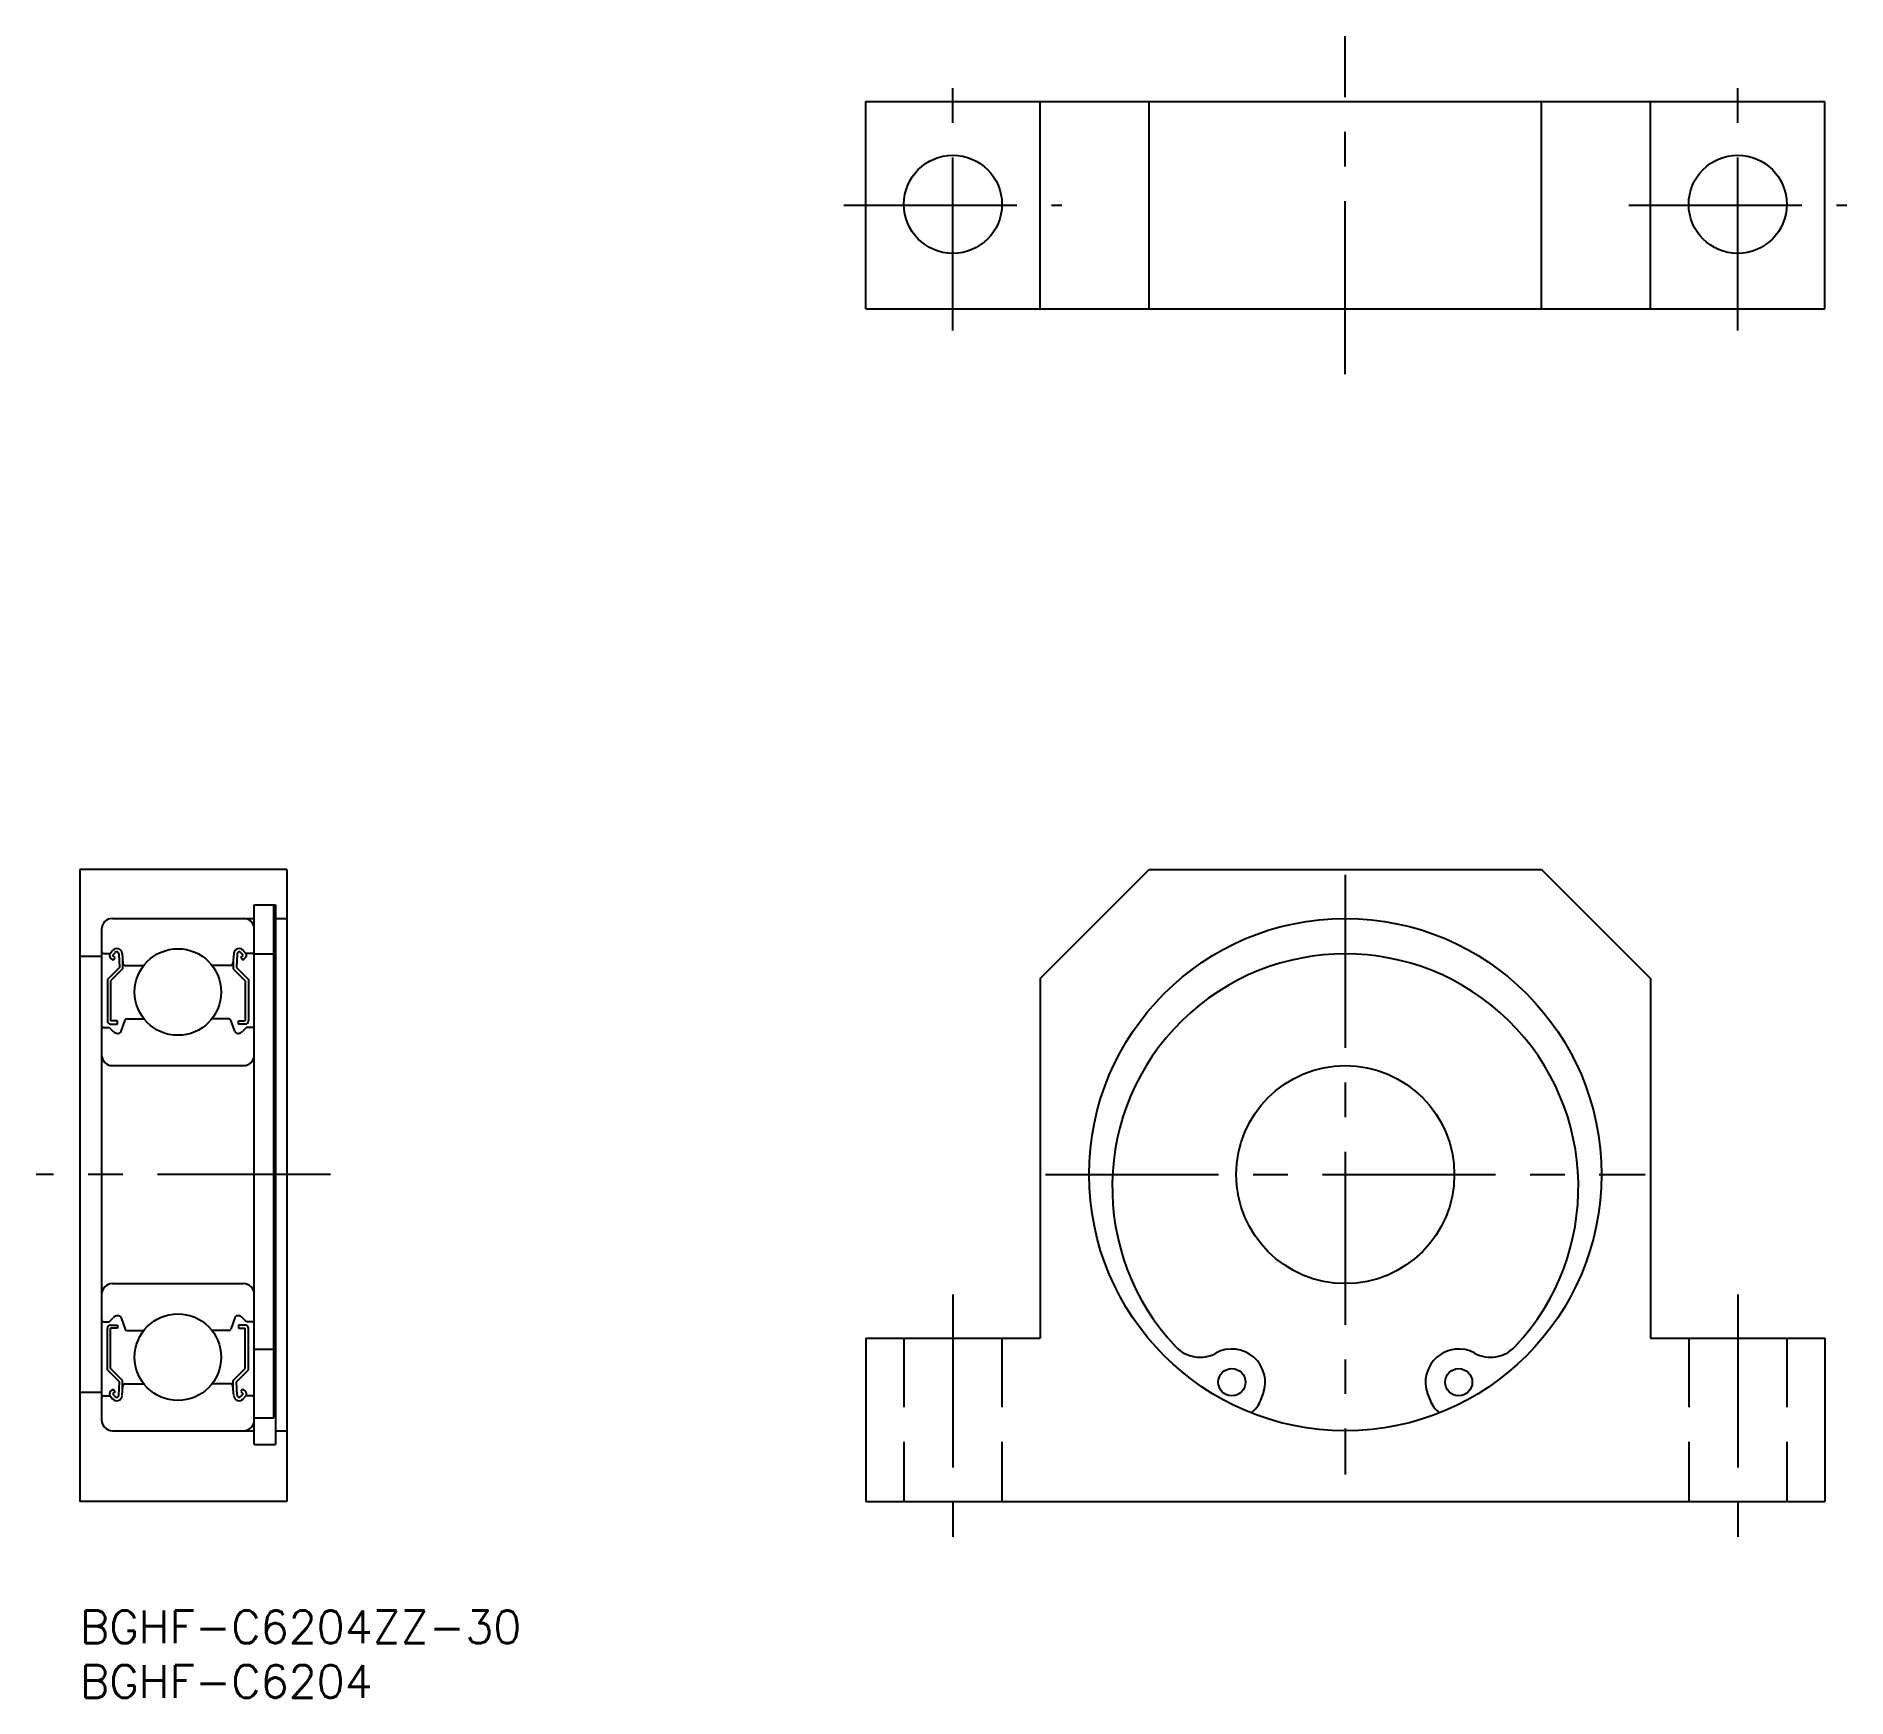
# Model space of a CAD drawing. Extents: x -4 to 162, y -8 to 144.
import ezdxf

# ---------------------------------------------------------------- set-up
doc = ezdxf.new("R2010")
doc.units = 0
doc.header["$LTSCALE"] = 0.5
doc.linetypes.add('CENTER', pattern=[50.8, 31.75, -6.35, 6.35, -6.35])
doc.linetypes.add('DASHED', pattern=[19.05, 12.7, -6.35])
for name, color, linetype in [('MSM_CENTER', 1, 'CENTER'), ('MSM_CONTINUOUS', 7, 'CONTINUOUS'), ('MSM_DASHED', 4, 'DASHED'), ('MSM_PART_NUMBER', 7, 'CONTINUOUS')]:
    doc.layers.add(name, color=color, linetype=linetype)
doc.styles.get("Standard").update_dxf_attribs({"font": 'txt.shx', "height": 3, "bigfont": 'bigfont.shx'})

msp = doc.modelspace()

# ---------------------------------------------------------------- linework, layer by layer
at = {"layer": 'MSM_CENTER'}
for p, q in [((116.09, 113.44), (116.09, 144.44)), ((80.09, 117.44), (80.09, 140.44)), ((152.09, 117.44), (152.09, 140.44)), ((70.09, 128.94), (90.09, 128.94)), ((142.09, 128.94), (162.09, 128.94)), ((116.09, 67.5), (116.09, 12.5)), ((23, 40), (-4, 40)), ((88.59, 40), (143.59, 40)), ((80.09, 29), (80.09, 6)), ((152.09, 29), (152.09, 6))]:
    msp.add_line(p, q, dxfattribs=at)
at = {"layer": 'MSM_CONTINUOUS'}
for p, q in [((72.09, 138.44), (160.09, 138.44)), ((72.09, 119.44), (72.09, 138.44)), ((88.09, 119.44), (88.09, 138.44)), ((98.09, 119.44), (98.09, 138.44)), ((134.09, 119.44), (134.09, 138.44)), ((144.09, 119.44), (144.09, 138.44)), ((160.09, 119.44), (160.09, 138.44)), ((72.09, 119.44), (160.09, 119.44)), ((0, 68), (0, 10)), ((19, 68), (0, 68)), ((19, 68), (19, 10)), ((88.09, 58), (98.09, 68)), ((98.09, 68), (134.09, 68)), ((134.09, 68), (144.09, 58)), ((3, 63.5), (16, 63.5)), ((16, 15.25), (16, 64.75)), ((16, 64.75), (17.95, 64.75)), ((17.8, 17.68, 1.25), (17.8, 64.75, 1.25)), ((17.95, 64.75), (17.95, 15.25)), ((17.95, 63.5), (19, 63.5)), ((2, 62.5), (2, 17.5)), ((2, 60), (0, 60)), ((2.2, 60.3), (2.78, 60.3)), ((2.78, 60.3), (3, 60.56)), ((3.05, 59.68), (2.82, 59.88)), ((3.01, 60.11), (3.23, 60.36)), ((3.24, 59.91), (3.01, 60.11)), ((3.05, 59.68), (3.24, 59.91)), ((3.58, 60.24), (3.63, 59)), ((3.88, 60.28), (3.96, 59.38)), ((14.12, 60.28), (14.04, 59.38)), ((14.42, 60.24), (14.37, 59)), ((14.76, 59.91), (14.99, 60.11)), ((14.95, 59.68), (14.76, 59.91)), ((14.99, 60.11), (14.77, 60.36)), ((14.95, 59.68), (15.18, 59.88)), ((15.22, 60.3), (15, 60.56)), ((15.8, 60.3), (15.22, 60.3)), ((16, 60.25), (17.8, 60.25)), ((3.63, 59), (2.53, 57.9)), ((3.93, 58.88), (2.83, 57.78)), ((3.93, 59.73), (3.93, 58.88)), ((4.16, 59.2), (5.88, 59.2)), ((13.84, 59.2), (12.12, 59.2)), ((14.07, 59.73), (14.07, 58.88)), ((14.07, 58.88), (15.17, 57.78)), ((14.37, 59), (15.47, 57.9)), ((2.53, 57.9), (2.53, 54.1)), ((2.83, 57.78), (2.83, 54.1)), ((15.17, 57.78), (15.17, 54.1)), ((15.47, 57.9), (15.47, 54.1)), ((88.09, 58), (88.09, 25)), ((144.09, 58), (144.09, 25)), ((2.2, 53.5), (2.7, 53.5)), ((2.7, 53.5), (3.07, 53.13)), ((3.45, 54.1), (2.83, 54.1)), ((2.83, 53.8), (3.45, 53.8)), ((3.45, 53.8), (3.45, 54.1)), ((3.78, 53.15), (4.15, 54.17)), ((4.34, 54.3), (5.88, 54.3)), ((13.66, 54.3), (12.12, 54.3)), ((14.22, 53.15), (13.85, 54.17)), ((14.55, 53.8), (14.55, 54.1)), ((14.55, 54.1), (15.17, 54.1)), ((15.17, 53.8), (14.55, 53.8)), ((15.3, 53.5), (14.93, 53.13)), ((15.8, 53.5), (15.3, 53.5)), ((3, 50), (15, 50)), ((0, 34), (0, 34)), ((3, 30), (15, 30)), ((2.7, 26.5), (3.07, 26.87)), ((3.78, 26.85), (4.15, 25.83)), ((14.22, 26.85), (13.85, 25.83)), ((15.3, 26.5), (14.93, 26.87)), ((2.2, 26.5), (2.7, 26.5)), ((2.53, 22.1), (2.53, 25.9)), ((2.83, 26.2), (3.45, 26.2)), ((2.83, 22.22), (2.83, 25.9)), ((3.45, 25.9), (2.83, 25.9)), ((3.45, 26.2), (3.45, 25.9)), ((4.34, 25.7), (5.88, 25.7)), ((13.66, 25.7), (12.12, 25.7)), ((14.55, 26.2), (14.55, 25.9)), ((15.17, 26.2), (14.55, 26.2)), ((14.55, 25.9), (15.17, 25.9)), ((15.17, 22.22), (15.17, 25.9)), ((15.8, 26.5), (15.3, 26.5)), ((15.47, 22.1), (15.47, 25.9)), ((72.09, 25), (88.09, 25)), ((72.09, 25), (72.09, 10)), ((144.09, 25), (160.09, 25)), ((160.09, 25), (160.09, 10)), ((16, 24), (17.8, 24)), ((3.63, 21), (2.53, 22.1)), ((3.93, 21.12), (2.83, 22.22)), ((14.07, 21.12), (15.17, 22.22)), ((14.37, 21), (15.47, 22.1)), ((2, 20), (0, 20)), ((3.05, 20.32), (2.82, 20.12)), ((3.24, 20.09), (3.01, 19.89)), ((3.05, 20.32), (3.24, 20.09)), ((3.58, 19.76), (3.63, 21)), ((3.88, 19.72), (3.96, 20.62)), ((3.93, 20.27), (3.93, 21.12)), ((4.16, 20.8), (5.88, 20.8)), ((13.84, 20.8), (12.12, 20.8)), ((14.12, 19.72), (14.04, 20.62)), ((14.07, 20.27), (14.07, 21.12)), ((14.42, 19.76), (14.37, 21)), ((14.95, 20.32), (14.76, 20.09)), ((14.76, 20.09), (14.99, 19.89)), ((14.95, 20.32), (15.18, 20.12)), ((2.2, 19.7), (2.78, 19.7)), ((2.78, 19.7), (3, 19.44)), ((3.01, 19.89), (3.23, 19.64)), ((14.99, 19.89), (14.77, 19.64)), ((15.22, 19.7), (15, 19.44)), ((15.8, 19.7), (15.22, 19.7)), ((108.33, 19.3), (108.55, 19.88)), ((123.64, 19.88), (123.86, 19.3)), ((16, 17.68), (17.8, 17.68)), ((3, 16.5), (16, 16.5)), ((6.3, 16.5), (6.3, 16.5)), ((16, 15.25), (17.95, 15.25)), ((17.95, 16.5), (19, 16.5)), ((19, 10), (0, 10)), ((72.09, 10), (160.09, 10))]:
    msp.add_line(p, q, dxfattribs=at)
for centre, radius in [((80.09, 129.02), 4.5), ((152.09, 129.02), 4.5), ((116.09, 40), 23.5), ((9, 56.75), 3.97), ((116.09, 40), 10), ((9, 23.25), 3.97), ((105.69, 20.95), 1.25), ((126.49, 20.95), 1.25)]:
    msp.add_circle(centre, radius, dxfattribs=at)
for centre, radius, start, end in [((3, 62.5), 1, 90, 180), ((15, 62.5), 1, 0, 90), ((2.2, 60.5), 0.2, 180, 270), ((3.01, 60.11), 0.3, 139.9098, 229.9963), ((3.38, 60.24), 0.5, 4.987, 139.9098), ((3.38, 60.24), 0.2, 2.3754, 139.9922), ((14.62, 60.24), 0.5, 40.0902, 175.013), ((14.62, 60.24), 0.2, 40.0078, 177.6246), ((14.99, 60.11), 0.3, 310.0037, 40.0902), ((15.8, 60.5), 0.2, 270, 0), ((116.09, 38.87), 21.38, 316.6826, 223.3174), ((4.16, 59.4), 0.2, 184.987, 270), ((13.84, 59.4), 0.2, 270, 355.013), ((2.2, 53.3), 0.2, 90, 180), ((2.83, 54.1), 0.3, 180, 270), ((4.34, 54.1), 0.2, 90, 160.0299), ((13.66, 54.1), 0.2, 19.9701, 90), ((15.17, 54.1), 0.3, 270, 0), ((15.8, 53.3), 0.2, 0, 90), ((3.5, 53.55), 0.6, 225, 267.9591), ((3.5, 53.25), 0.3, 265.5374, 340.0299), ((14.5, 53.25), 0.3, 199.9701, 274.4626), ((14.5, 53.55), 0.6, 272.0409, 315), ((3, 51), 1, 180, 270), ((15, 51), 1, 270, 0), ((3, 29), 1, 90, 180), ((15, 29), 1, 0, 90), ((2.2, 26.7), 0.2, 180, 270), ((3.5, 26.45), 0.6, 92.0409, 135), ((3.5, 26.75), 0.3, 19.9701, 94.4626), ((14.5, 26.75), 0.3, 85.5374, 160.0299), ((14.5, 26.45), 0.6, 45, 87.9591), ((15.8, 26.7), 0.2, 270, 0), ((2.83, 25.9), 0.3, 90, 180), ((4.34, 25.9), 0.2, 199.9701, 270), ((13.66, 25.9), 0.2, 270, 340.0299), ((15.17, 25.9), 0.3, 0, 90), ((102.76, 26.3), 3.05, 223.3174, 298.7349), ((105.69, 20.95), 3.05, 339.4426, 118.7349), ((126.49, 20.95), 3.05, 61.2651, 200.5574), ((129.42, 26.3), 3.05, 241.2651, 316.6826), ((3.01, 19.89), 0.3, 130.0037, 220.0902), ((4.16, 20.6), 0.2, 90, 175.013), ((13.84, 20.6), 0.2, 4.987, 90), ((14.99, 19.89), 0.3, 319.9098, 49.9963), ((2.2, 19.5), 0.2, 90, 180), ((3.38, 19.76), 0.5, 220.0902, 355.013), ((3.38, 19.76), 0.2, 220.0078, 357.6246), ((14.62, 19.76), 0.5, 184.987, 319.9098), ((14.62, 19.76), 0.2, 182.3754, 319.9922), ((15.8, 19.5), 0.2, 0, 90), ((105.99, 20.18), 2.5, 305.7418, 339.4426), ((126.2, 20.18), 2.5, 200.5574, 234.2582), ((3, 17.5), 1, 180, 270), ((15, 17.5), 1, 270, 0)]:
    msp.add_arc(centre, radius, start, end, dxfattribs=at)
at = {"layer": 'MSM_DASHED'}
for p, q in [((75.59, 25), (75.59, 10)), ((84.59, 25), (84.59, 10)), ((147.59, 25), (147.59, 10)), ((156.59, 25), (156.59, 10))]:
    msp.add_line(p, q, dxfattribs=at)

# ---------------------------------------------------------------- texts
at = {"layer": 'MSM_PART_NUMBER'}
for s, p in [('BGHF-C6204ZZ-30', (0, -3)), ('BGHF-C6204', (0, -8))]:
    msp.add_text(s, height=3, dxfattribs=at).set_placement(p)

doc.saveas('drawing.dxf')
